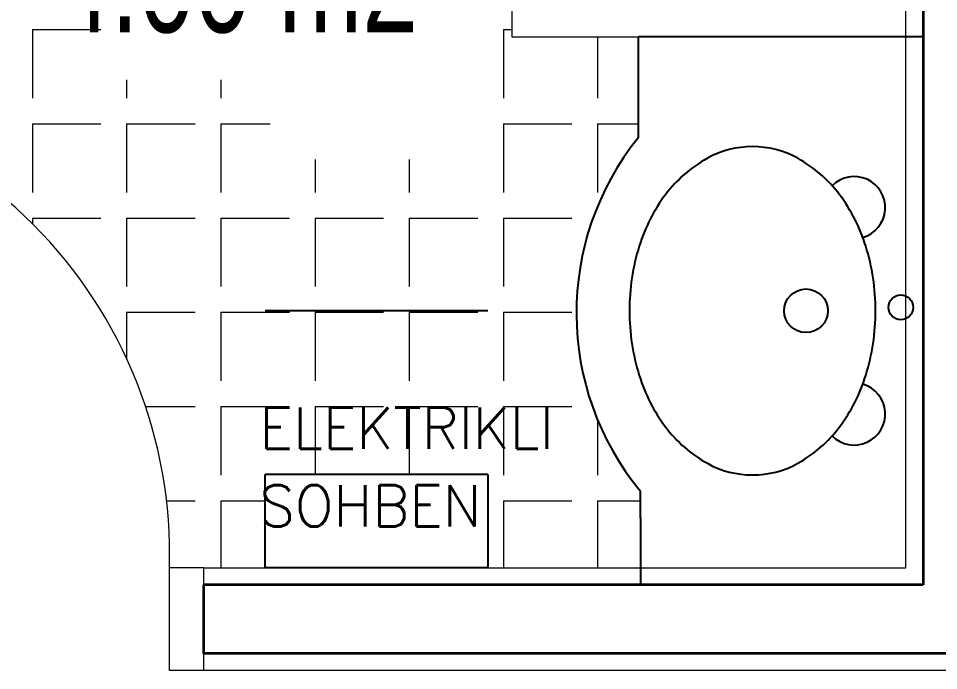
# Model space of a CAD drawing. Header units: inches. Extents: x -7543 to -822, y 102837 to 190349.
# Drawn here: x -831.49079 to -831.46392, y 102836.90993 to 102836.92896 of the extents above; entities that cross this region are included whole.
import ezdxf

# ---------------------------------------------------------------- set-up
doc = ezdxf.new("R2010")
doc.units = ezdxf.units.IN
doc.header["$MEASUREMENT"] = 0
for name, color, linetype, lineweight, true_color in [('CAM TUĞLA', 7, 'Continuous', 15, 0x00c2da), ('DUVAR', 7, 'Continuous', 35, 0xfc4642), ('KAPI', 7, 'Continuous', 18, 0xffb360), ('TEFRİŞ', 7, 'Continuous', 25, 0x78462c)]:
    doc.layers.add(name, color=color, linetype=linetype, lineweight=lineweight, true_color=true_color)
for name, color, linetype, lineweight in [('İZ DÜŞÜM', 253, 'Continuous', 20), ('SIVA', 150, 'Continuous', 15), ('YAZI', 7, 'Continuous', 25)]:
    doc.layers.add(name, color=color, linetype=linetype, lineweight=lineweight)
doc.styles.add('arıal', font='arial.ttf', dxfattribs={"width": 0.7})
doc.styles.add('TXTX', font='TXTX')

msp = doc.modelspace()

# ---------------------------------------------------------------- linework, layer by layer
at = {"layer": 'CAM TUĞLA'}
for p, q in [((-831.4763773431038, 102836.9294307916), (-831.4763773431038, 102836.9284307916)), ((-831.4763773431038, 102836.9284307916), (-831.464377394348, 102836.9284307916))]:
    msp.add_line(p, q, dxfattribs=at)
at = {"layer": 'DUVAR'}
for p, q in [((-831.464377394348, 102836.9464307916), (-831.464377394348, 102836.9124307916)), ((-831.464377394348, 102836.9124307916), (-831.485377394348, 102836.9124307916)), ((-831.485377394348, 102836.9104307916), (-831.485377394348, 102836.9124307916)), ((-831.460377394348, 102836.9104307916), (-831.485377394348, 102836.9104307916))]:
    msp.add_line(p, q, dxfattribs=at)
at = {"layer": 'İZ DÜŞÜM'}
for p, q in [((-831.4903769708883, 102836.9286367866), (-831.4903769708883, 102836.9266367866)), ((-831.4903769708883, 102836.9286367866), (-831.4883769708883, 102836.9286367866)), ((-831.4766269708883, 102836.9286367866), (-831.4766269708883, 102836.9266367866)), ((-831.4766269708883, 102836.9286367866), (-831.4763773431038, 102836.9286367866)), ((-831.4738769708883, 102836.9284307916), (-831.4738769708883, 102836.9266367866)), ((-831.4876269708883, 102836.9271722699), (-831.4876269708883, 102836.9266367866)), ((-831.4848769708883, 102836.9271722699), (-831.4848769708883, 102836.9266367866)), ((-831.4903769708883, 102836.9258867866), (-831.4903769708883, 102836.9238867866)), ((-831.4903769708883, 102836.9258867866), (-831.4883769708883, 102836.9258867866)), ((-831.4876269708883, 102836.9258867866), (-831.4876269708883, 102836.9238867866)), ((-831.4876269708883, 102836.9258867866), (-831.4856269708883, 102836.9258867866)), ((-831.4848769708883, 102836.9258867866), (-831.4848769708883, 102836.9238867866)), ((-831.4848769708883, 102836.9258867866), (-831.4834358654667, 102836.9258867866)), ((-831.4766269708883, 102836.9258867866), (-831.4766269708883, 102836.9238867866)), ((-831.4766269708883, 102836.9258867866), (-831.4746269708883, 102836.9258867866)), ((-831.4738769708883, 102836.9258867866), (-831.4738769708883, 102836.9238867866)), ((-831.4738769708883, 102836.9258867866), (-831.4726875162473, 102836.9258867866)), ((-831.4821269708883, 102836.924849049), (-831.4821269708883, 102836.9238867866)), ((-831.4793769708883, 102836.924849049), (-831.4793769708883, 102836.9238867866)), ((-831.4903769708883, 102836.9231367866), (-831.4903769708883, 102836.9229719466)), ((-831.4903769708883, 102836.9231367866), (-831.4883769708883, 102836.9231367866)), ((-831.4876269708883, 102836.9231367866), (-831.4876269708883, 102836.9211367866)), ((-831.4876269708883, 102836.9231367866), (-831.4856269708883, 102836.9231367866)), ((-831.4848769708883, 102836.9231367866), (-831.4848769708883, 102836.9211367866)), ((-831.4848769708883, 102836.9231367866), (-831.4828769708884, 102836.9231367866)), ((-831.4821269708883, 102836.9231367866), (-831.4821269708883, 102836.9211367866)), ((-831.4821269708883, 102836.9231367866), (-831.4801269708883, 102836.9231367866)), ((-831.4793769708883, 102836.9231367866), (-831.4793769708883, 102836.9211367866)), ((-831.4793769708883, 102836.9231367866), (-831.4773769708884, 102836.9231367866)), ((-831.4766269708883, 102836.9231367866), (-831.4766269708883, 102836.9211367866)), ((-831.4766269708883, 102836.9231367866), (-831.4746269708883, 102836.9231367866)), ((-831.4876269708883, 102836.9203867866), (-831.4876269708883, 102836.9190392975)), ((-831.4876269708883, 102836.9203867866), (-831.4856269708883, 102836.9203867866)), ((-831.4848769708883, 102836.9203867866), (-831.4848769708883, 102836.9183867866)), ((-831.4848769708883, 102836.9203867866), (-831.48358315116, 102836.9203867866)), ((-831.48358315116, 102836.9203867866), (-831.4828769708884, 102836.9203867866)), ((-831.4821269708883, 102836.9203867866), (-831.4821269708883, 102836.9183867866)), ((-831.4821269708883, 102836.9203867866), (-831.4801269708883, 102836.9203867866)), ((-831.4793769708883, 102836.9203867866), (-831.4793769708883, 102836.9183867866)), ((-831.4793769708883, 102836.9203867866), (-831.4773769708884, 102836.9203867866)), ((-831.4766269708883, 102836.9203867866), (-831.4766269708883, 102836.9183867866)), ((-831.4766269708883, 102836.9203867866), (-831.4746269708883, 102836.9203867866)), ((-831.4870708685879, 102836.9176367866), (-831.4856269708883, 102836.9176367866)), ((-831.4848769708883, 102836.9176367866), (-831.4848769708883, 102836.9156367866)), ((-831.4848769708883, 102836.9176367866), (-831.48358315116, 102836.9176367866)), ((-831.48358315116, 102836.9176367866), (-831.4828769708884, 102836.9176367866)), ((-831.4821269708883, 102836.9176367866), (-831.4821269708883, 102836.9156582875)), ((-831.4821269708883, 102836.9176367866), (-831.4801269708883, 102836.9176367866)), ((-831.4793769708883, 102836.9176367866), (-831.4793769708883, 102836.9156582875)), ((-831.4793769708883, 102836.9176367866), (-831.4773769708884, 102836.9176367866)), ((-831.4766269708883, 102836.9176367866), (-831.4766269708883, 102836.9156367866)), ((-831.4766269708883, 102836.9176367866), (-831.4746269708883, 102836.9176367866)), ((-831.4738769708883, 102836.9172466016), (-831.4738769708883, 102836.9156367866)), ((-831.4864607794017, 102836.9148867866), (-831.4856269708883, 102836.9148867866)), ((-831.4848769708883, 102836.9148867866), (-831.4848769708883, 102836.9129307916)), ((-831.4848769708883, 102836.9148867866), (-831.48358315116, 102836.9148867866)), ((-831.4766269708883, 102836.9148867866), (-831.4766269708883, 102836.9129307916)), ((-831.4766269708883, 102836.9148867866), (-831.4746269708883, 102836.9148867866)), ((-831.4738769708883, 102836.9148867866), (-831.4738769708883, 102836.9129307916)), ((-831.4738769708883, 102836.9148867866), (-831.4726243765754, 102836.9148867866))]:
    msp.add_line(p, q, dxfattribs=at)
at = {"layer": 'KAPI'}
for p, q in [((-831.4863773943481, 102836.9099307916), (-831.4863773943481, 102836.9129307916)), ((-831.485377394348, 102836.9129307916), (-831.4863773943481, 102836.9129307916)), ((-831.485377394348, 102836.9099307916), (-831.485377394348, 102836.9129307916)), ((-831.485377394348, 102836.9099307916), (-831.4863773943481, 102836.9099307916))]:
    msp.add_line(p, q, dxfattribs=at)
msp.add_arc((-831.499977394348, 102836.9133307916), 0.01360588108133885, 358.3153156342385, 91.68468432128964, dxfattribs=at)
at = {"layer": 'SIVA'}
for p, q in [((-831.464877394348, 102836.9129307916), (-831.464877394348, 102836.9464307916)), ((-831.485377394348, 102836.9129307916), (-831.464877394348, 102836.9129307916)), ((-831.460377394348, 102836.9099307916), (-831.485377394348, 102836.9099307916))]:
    msp.add_line(p, q, dxfattribs=at)
at = {"layer": 'TEFRİŞ'}
for p, q in [((-831.4726875162473, 102836.9254911064), (-831.4726875162473, 102836.9284307916)), ((-831.464377394348, 102836.9284307916), (-831.4726875162473, 102836.9284307916)), ((-831.464377394348, 102836.9284307916), (-831.464377394348, 102836.9143916508)), ((-831.48358315116, 102836.9204419001), (-831.4770831511601, 102836.9204419001)), ((-831.48358315116, 102836.9129419001), (-831.48358315116, 102836.9156582875)), ((-831.4770831511601, 102836.9156582875), (-831.48358315116, 102836.9156582875)), ((-831.4770831511601, 102836.9156582875), (-831.4770831511601, 102836.9129307916)), ((-831.4726243765754, 102836.9143916508), (-831.4726243765754, 102836.915165703)), ((-831.4726243765754, 102836.9143916508), (-831.4726243765754, 102836.9124307916)), ((-831.464377394348, 102836.9124307916), (-831.464377394348, 102836.9143916508)), ((-831.4770831511601, 102836.9129307916), (-831.48358315116, 102836.9129307916)), ((-831.464377394348, 102836.9124307916), (-831.4726243765754, 102836.9124307916))]:
    msp.add_line(p, q, dxfattribs=at)
for centre, radius in [((-831.4677958087025, 102836.9204307916), 0.0006372415947431119), ((-831.4650262492696, 102836.9205320119), 0.000362027108897555)]:
    msp.add_circle(centre, radius, dxfattribs=at)
for centre, radius, start, end in [((-831.4663383167554, 102836.9203670369), 0.008158947410814044, 141.0950189521991, 219.6056978343412), ((-831.4693561641219, 102836.9224946353), 0.002727063770102257, 90, 118.9111891503899), ((-831.4693561641219, 102836.9224946353), 0.002727063770091261, 61.08881084961013, 90), ((-831.4688077001839, 102836.921501553), 0.003861535062252546, 118.9111891503899, 143.1300893070757), ((-831.4699046280599, 102836.921501553), 0.003861535062256207, 36.86991069292429, 61.08881084961013), ((-831.4663881192527, 102836.9234430018), 0.0009062503450736795, 286.1687892072507, 135.2151091850038), ((-831.4679440253899, 102836.9208537966), 0.004941128740738042, 143.1300893070757, 162.7420537963513), ((-831.4707683028539, 102836.9208537966), 0.004941128740739997, 17.2579462036487, 36.86991069292429), ((-831.4665823934988, 102836.9204307916), 0.006366952936316408, 162.7420537963513, 180), ((-831.472129934745, 102836.9204307916), 0.00636695293631218, 0, 17.2579462036487), ((-831.4665823934988, 102836.9204307916), 0.006366952936315716, 180, 197.2579462036487), ((-831.472129934745, 102836.9204307916), 0.006366952936316896, 342.7420537963513, 0), ((-831.4679440253899, 102836.9200077866), 0.004941128740739923, 197.2579462036487, 216.8699106929243), ((-831.4707683028539, 102836.9200077866), 0.004941128740739938, 323.1300893070757, 342.7420537963513), ((-831.4663881192527, 102836.9174185813), 0.0009062503450736795, 224.7848908149962, 73.83121079274926), ((-831.4688077001839, 102836.9193600302), 0.003861535062258697, 216.8699106929243, 241.0888108496102), ((-831.4699046280599, 102836.9193600302), 0.003861535062256258, 298.9111891503899, 323.1300893070757), ((-831.4693561641219, 102836.9183669479), 0.002727063770099732, 241.0888108496102, 270), ((-831.4693561641219, 102836.9183669479), 0.002727063770097664, 270, 298.9111891503899)]:
    msp.add_arc(centre, radius, start, end, dxfattribs=at)

# ---------------------------------------------------------------- texts
at = {"layer": 'KAPI', "style": 'TXTX'}
for s, p in [('ELEKTRIKLI', (-831.483745291653, 102836.9164073999)), ('SOHBEN', (-831.483745291653, 102836.9141398527))]:
    msp.add_text(s, height=0.0012, dxfattribs=at).set_placement(p)
at = {"layer": 'YAZI', "style": 'arıal', "width": 0.7}
msp.add_text('4.00 m2', height=0.003, dxfattribs=at).set_placement((-831.4897181951362, 102836.9285575929, -0.011684))

doc.saveas('drawing.dxf')
